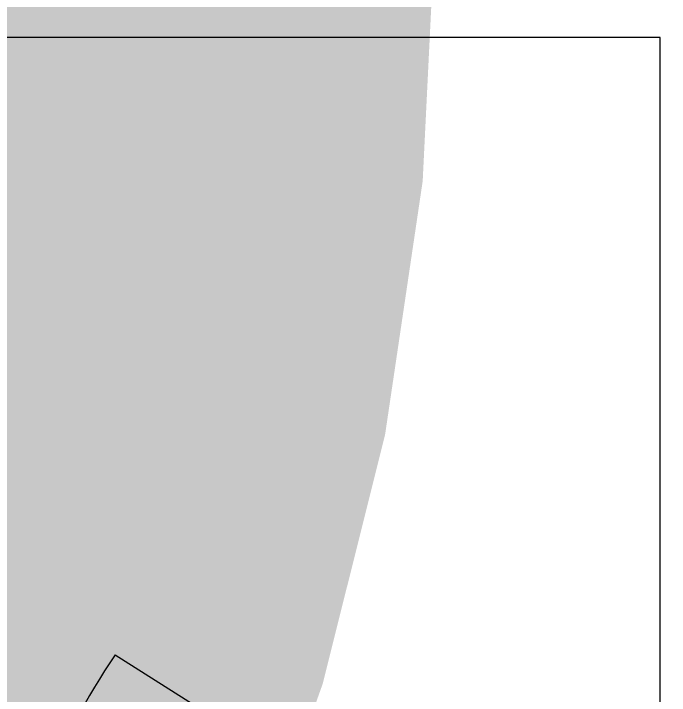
# Model space of a CAD drawing. Header units: millimetres. Extents: x 13515 to 183937, y -33900 to -660.
# Drawn here: x 121800.49 to 121811.52, y -19373.22 to -19361.75 of the extents above; entities that cross this region are included whole.
import ezdxf

# ---------------------------------------------------------------- set-up
doc = ezdxf.new("R2010")
doc.units = ezdxf.units.MM
doc.header["$LTSCALE"] = 100
doc.header["$MEASUREMENT"] = 0
doc.linetypes.add('HIDDEN', pattern=[2, 1, -1])
doc.layers.get('0').update_dxf_attribs({"linetype": 'CONTINUOUS'})
for name, color, linetype in [('254', 254, 'CONTINUOUS'), ('ELE9', 9, 'CONTINUOUS'), ('LED', 7, 'CONTINUOUS')]:
    doc.layers.add(name, color=color, linetype=linetype)

# ---------------------------------------------------------------- blocks, each defined once
blk = doc.blocks.new('FGHJ')
at = {"layer": 'ELE9'}
blk.add_line((37201288.23950724, 56207.57660655072), (37201774.06775966, 55901.3375621005), dxfattribs=at)
at = {"layer": 'ELE9', "ltscale": 0.1}
blk.add_lwpolyline([(37201884.06775966, 54661.33756219177), (37201884.06775966, 55886.3375621005), (37201874.06775966, 55886.3375621005), (37201874.06775966, 56871.3375621899), (37200574.06775966, 56871.3375621899), (37200574.06775966, 55886.3375621005), (37200564.06775966, 55886.3375621005), (37200564.06775966, 54741.3375621899), (37201124.06775966, 54741.3375621899), (37201124.06775966, 54661.33756219178)], dxfattribs=at)
at = {"layer": 'ELE9'}
blk.add_arc((37201805.38223137, 55850.91567179409), 628.2066697264448, 145.4069015907875, 175.3963042165435, dxfattribs=at)

msp = doc.modelspace()

# ---------------------------------------------------------------- hatches: boundary and pattern name
at = {"layer": '254', "ltscale": 10000}
h = msp.add_hatch(color=256, dxfattribs=at)
h.dxf.hatch_style = 1
edge = h.paths.add_edge_path()
edge.add_arc((121651.0301449897, -19301.91519588624), 40, 90, 180)
edge.add_line((121611.0301449897, -19301.91519588624), (121611.0301449897, -19360.25086901384))
edge.add_arc((121651.0301449897, -19360.25086901384), 40, 180, 270)
edge.add_line((121651.0301449897, -19400.25086901384), (121763.5855650241, -19400.25086901384))
edge.add_arc((121763.5855650241, -19360.25086901384), 40, 270, 360)
edge.add_line((121803.5855650241, -19360.25086901384), (121803.5855650241, -19301.91519588624))
edge.add_arc((121763.5855650241, -19301.91519588624), 40, 0, 90)
edge.add_line((121763.5855650241, -19261.91519588624), (121651.0301449897, -19261.91519588624))

# ---------------------------------------------------------------- next in the draw order: block references
at = {"xscale": 0.01565102769230769, "yscale": 0.01565102769230769, "zscale": 0.01565102769230769}
msp.add_blockref('FGHJ', (-460436.1937410746, -20252.24237189475), dxfattribs=at)

# ---------------------------------------------------------------- next in the draw order: linework, layer by layer
at = {"layer": 'LED', "color": 6, "linetype": 'HIDDEN', "ltscale": 0.3, "const_width": 7.999999999999995}
msp.add_lwpolyline([(121651.0301449897, -19261.91519588624, 0.414213562373095), (121611.0301449897, -19301.91519588624), (121611.0301449897, -19360.25086901384, 0.414213562373095), (121651.0301449897, -19400.25086901384), (121763.5855650241, -19400.25086901384, 0.414213562373095), (121803.5855650241, -19360.25086901384), (121803.5855650241, -19301.91519588624, 0.414213562373095), (121763.5855650241, -19261.91519588624)], format="xyb", close=True, dxfattribs=at)

doc.saveas('drawing.dxf')
